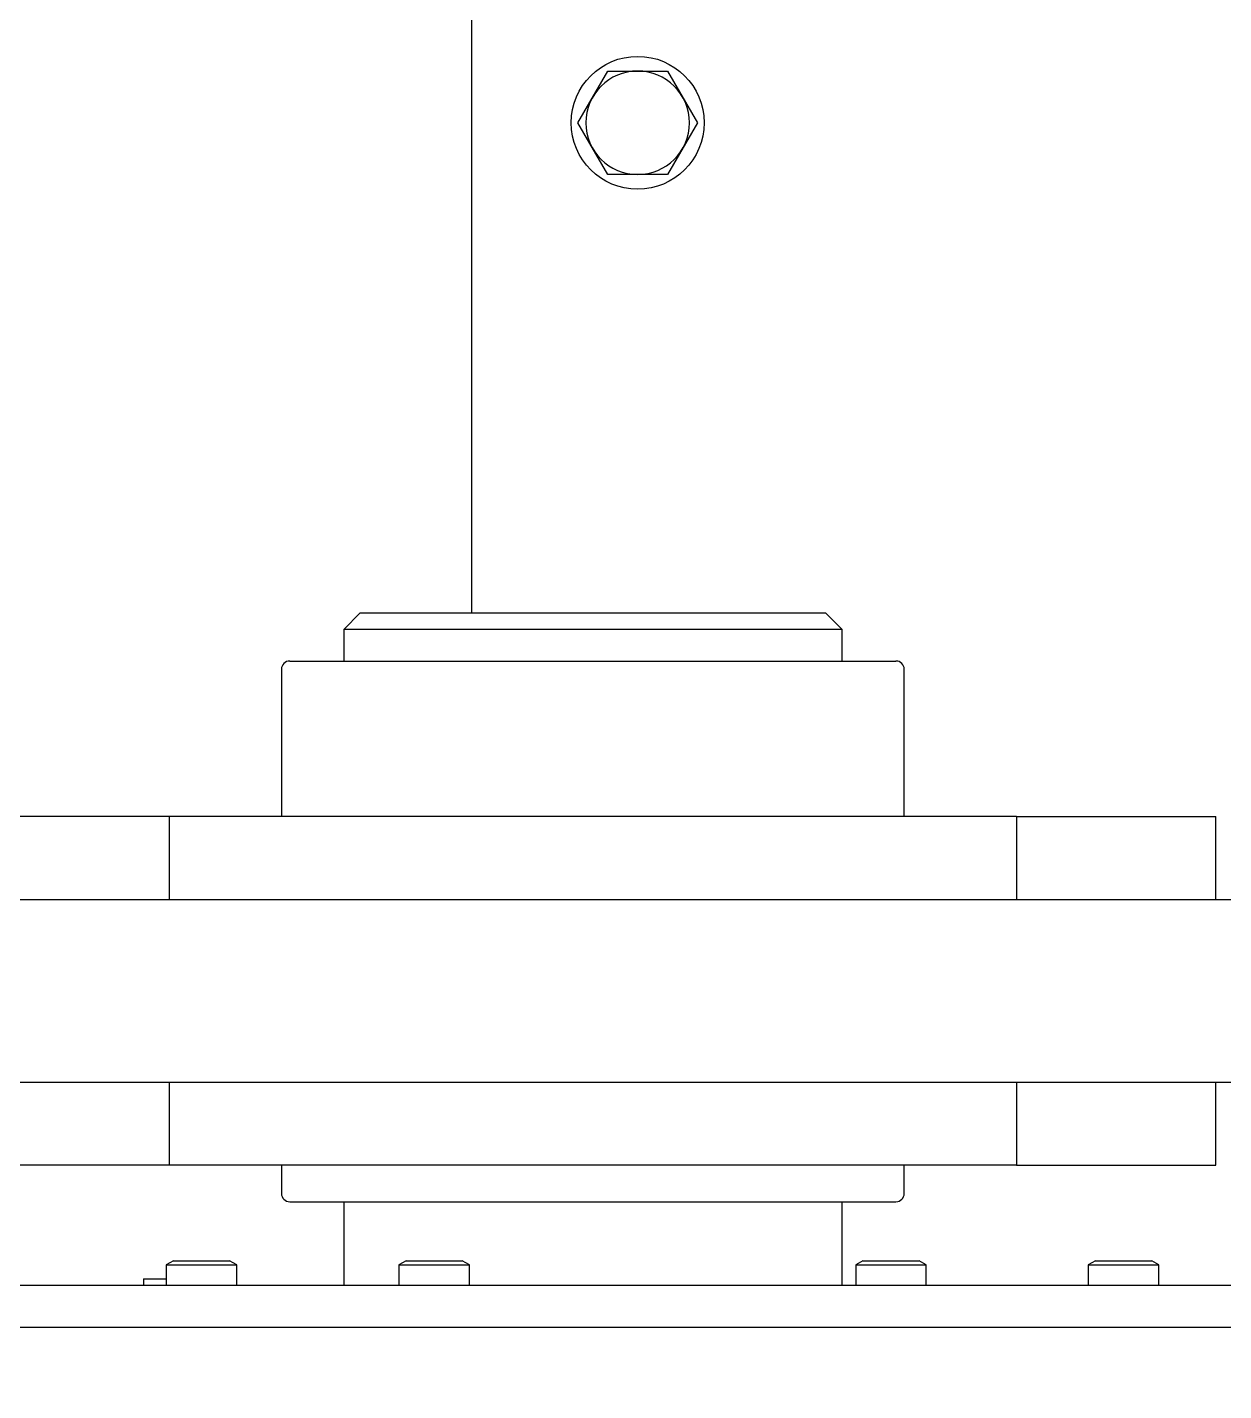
# Model space of a CAD drawing. Extents: x -681219 to -550379, y -242630 to -158199.
# Drawn here: x -573934.3 to -573790.3, y -222329.4 to -222165.2 of the extents above; entities that cross this region are included whole.
import ezdxf

# ---------------------------------------------------------------- set-up
doc = ezdxf.new("R2010")
doc.units = 0
doc.header["$LTSCALE"] = 1000
doc.linetypes.add('C2', pattern=[17, 14, -1, 1, -1])
for name, color, linetype in [('AAD0802002', 7, 'CONTINUOUS'), ('AAO0501001', 7, 'CONTINUOUS'), ('C__USERS_YSV001_', 7, 'CONTINUOUS'), ('GAB00802', 7, 'CONTINUOUS'), ('GZDH011027981', 7, 'CONTINUOUS'), ('GZDH011034431', 7, 'CONTINUOUS'), ('GZDH011034501', 7, 'CONTINUOUS'), ('NEW1', 2, 'CONTINUOUS'), ('中心线', 4, 'C2')]:
    doc.layers.add(name, color=color, linetype=linetype)
doc.styles.add('ISOCP', font='isocp.shx', dxfattribs={"bigfont": 'gbcbig.shx'})
doc.dimstyles.new('STD2', dxfattribs={"dimscale": 40, "dimtxt": 2.5, "dimasz": 2.5, "dimexe": 1, "dimexo": 0.7, "dimgap": 0.7, "dimtad": 1, "dimdec": 0, "dimdsep": 46, "dimtxsty": 'ISOCP', "dimcen": 2.5, "dimadec": 1, "dimazin": 2, "dimtfac": 1, "dimtdec": 0, "dimtmove": 0, "dimatfit": 3, "dimfxl": 0, "dimarcsym": 0})

# ---------------------------------------------------------------- blocks, each defined once
blk = doc.blocks.new('fushitu')
at = {"layer": 'AAD0802002', "color": 7, "linetype": 'Continuous'}
for p, q in [((5094.81, 1440), (5098.41, 1446.23)), ((5098.41, 1446.23), (5102, 1446.23)), ((5102, 1446.23), (5105.6, 1446.23)), ((5105.6, 1446.23), (5109.19, 1440)), ((5098.41, 1433.77), (5094.81, 1440)), ((5109.19, 1440), (5105.6, 1433.77)), ((5102, 1433.77), (5098.41, 1433.77)), ((5105.6, 1433.77), (5102, 1433.77))]:
    blk.add_line(p, q, dxfattribs=at)
for start, end in [(90, 270), (270, 90)]:
    blk.add_arc((5102, 1440), 6.23, start, end, dxfattribs=at)
at = {"layer": 'AAO0501001', "color": 7, "linetype": 'Continuous'}
for p, q in [((5046.12, 1303), (5045.25, 1302.5)), ((5045.25, 1302.5), (5053.75, 1302.5)), ((5045.25, 1302.5), (5045.25, 1300)), ((5046.12, 1303), (5052.88, 1303)), ((5053.75, 1302.5), (5052.88, 1303)), ((5053.75, 1300), (5053.75, 1302.5)), ((5074.12, 1303), (5073.25, 1302.5)), ((5073.25, 1302.5), (5081.75, 1302.5)), ((5073.25, 1302.5), (5073.25, 1300)), ((5074.12, 1303), (5080.88, 1303)), ((5081.75, 1302.5), (5080.88, 1303)), ((5081.75, 1300), (5081.75, 1302.5)), ((5129.12, 1303), (5128.25, 1302.5)), ((5128.25, 1302.5), (5136.75, 1302.5)), ((5128.25, 1302.5), (5128.25, 1300)), ((5129.12, 1303), (5135.88, 1303)), ((5136.75, 1302.5), (5135.88, 1303)), ((5136.75, 1300), (5136.75, 1302.5)), ((5157.12, 1303), (5156.25, 1302.5)), ((5156.25, 1302.5), (5164.75, 1302.5)), ((5156.25, 1302.5), (5156.25, 1300)), ((5157.12, 1303), (5163.88, 1303)), ((5164.75, 1302.5), (5163.88, 1303)), ((5164.75, 1300), (5164.75, 1302.5))]:
    blk.add_line(p, q, dxfattribs=at)
at = {"layer": 'C__USERS_YSV001_', "color": 7, "linetype": 'Continuous'}
for p, q in [((5068.61, 1381), (5066.61, 1379)), ((5068.61, 1381), (5124.61, 1381)), ((5126.61, 1379), (5124.61, 1381)), ((5126.61, 1379), (5066.61, 1379)), ((5066.61, 1379), (5066.61, 1375.2)), ((5126.61, 1375.2), (5126.61, 1379)), ((5059.12, 1374.2), (5059.12, 1356.5)), ((5060.12, 1375.2), (5133.1, 1375.2)), ((5134.1, 1356.5), (5134.1, 1374.2)), ((5045.61, 1356.5), (4977.61, 1356.5)), ((5147.61, 1356.5), (5045.61, 1356.5)), ((5045.61, 1356.5), (5045.61, 1346.5)), ((5147.61, 1356.5), (5171.61, 1356.5)), ((5147.61, 1356.5), (5147.61, 1346.5)), ((5171.61, 1346.5), (5171.61, 1356.5)), ((4927.64, 1346.5), (5445, 1346.5)), ((4934, 1324.5), (5445, 1324.5)), ((5045.61, 1324.5), (5045.61, 1314.5)), ((5147.61, 1324.5), (5147.61, 1314.5)), ((5171.61, 1314.5), (5171.61, 1324.5)), ((5045.61, 1314.5), (4977.61, 1314.5)), ((5147.61, 1314.5), (5045.61, 1314.5)), ((5059.12, 1314.5), (5059.12, 1311.1)), ((5134.1, 1311.1), (5134.1, 1314.5)), ((5147.61, 1314.5), (5171.61, 1314.5)), ((5060.12, 1310.1), (5133.1, 1310.1)), ((5066.61, 1310.1), (5066.61, 1300)), ((5126.61, 1300), (5126.61, 1310.1)), ((5042.5, 1300.8), (5045.25, 1300.8)), ((5042.5, 1300.8), (5042.5, 1300))]:
    blk.add_line(p, q, dxfattribs=at)
for centre, start, end in [((5060.12, 1374.2), 90, 180), ((5133.1, 1374.2), 0, 90), ((5060.12, 1311.1), 180, 270), ((5133.1, 1311.1), 270, 0)]:
    blk.add_arc(centre, 1, start, end, dxfattribs=at)
at = {"layer": 'GAB00802', "color": 7, "linetype": 'Continuous'}
blk.add_circle((5102, 1440), 8, dxfattribs=at)
at = {"layer": 'GZDH011027981', "color": 7, "linetype": 'Continuous'}
blk.add_line((5082, 1705), (5082, 1381), dxfattribs=at)
at = {"layer": 'GZDH011034431', "color": 7, "linetype": 'Continuous'}
blk.add_line((5450, 1300), (4003, 1300), dxfattribs=at)
at = {"layer": 'GZDH011034501', "color": 7, "linetype": 'Continuous'}
blk.add_line((4140, 1295), (5360, 1295), dxfattribs=at)

msp = doc.modelspace()

# ---------------------------------------------------------------- block references
at = {"layer": '中心线'}
msp.add_blockref('fushitu', (-578962.82, -223616.6983), dxfattribs=at)

# ---------------------------------------------------------------- leaders
at = {"layer": 'NEW1', "color": 2}
msp.add_leader([(-573997.4706, -222743.3161), (-572530.3248, -221787.3675)], dimstyle='STD2', override={"dimgap": 0.7, "dimtad": 0}, dxfattribs=at)

doc.saveas('drawing.dxf')
